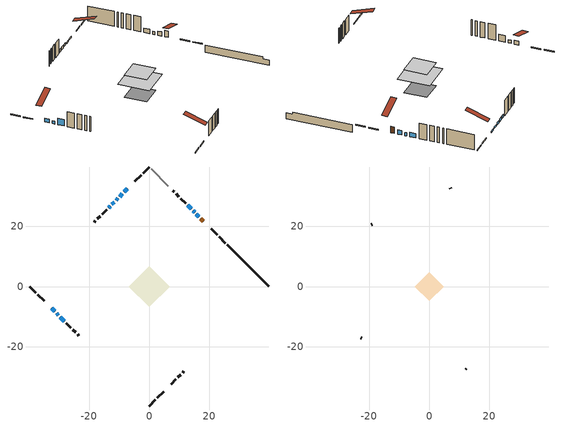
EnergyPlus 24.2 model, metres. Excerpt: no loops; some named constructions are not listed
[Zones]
conditioned space
 floor adiabatic (AdiabaticFloorConstruction): -6.81,0 0,6.81 6.81,0 0,-6.81 z3.05
 floor foundation (Slab1 construction): -4.79,0 0,4.79 4.79,0 0,-4.79 z-1.77
 wall outside (RimJoist1 construction): 0,-39.71 2.04,-37.66 / -39.71,0 -37.66,-2.04 / 0,39.71 -2.04,37.66 / 25.26,14.45 23.21,16.49 z0.61:0.91
 wall outside (RimJoist2 construction): 2.7,-37.01 4.74,-34.97 / -37.01,-2.7 -34.97,-4.74 / -2.7,37.01 -4.74,34.97 / 22.56,17.15 20.52,19.19 z0.61:0.91
 wall outside (AdiabaticWallConstruction 1): 17.97,21.74 17.18,22.53 z0.61:2.64
 wall outside (AdiabaticWallConstruction): 16.53,23.18 15.7,24.01 / 13.96,25.75 12.71,26.99 z0.61:1.96; -7.28,32.42 -8.29,31.42 / -8.95,30.76 -9.81,29.9 z0.61:1.07; -10.47,29.24 -11.02,28.68 z0.61:1.37; -11.68,28.03 -12.38,27.33 z0.61:1.6; -32.42,-7.28 -31.44,-8.27 z0.61:1.81; 15.04,24.66 14.61,25.1 / -13.04,26.67 -13.47,26.24 / -30.78,-8.93 -30.22,-9.49 z0.61:1.58; -29.57,-10.14 -28.24,-11.47 z0.61:2.72
 wall outside (Wall1 construction): 7.29,-32.42 8.84,-30.86 / -27.58,-12.13 -26.02,-13.69 / -14.13,25.58 -15.68,24.02 / 12.06,27.65 10.5,29.21 z0.61:5.49
 wall outside (Wall2 construction): 9.5,-30.21 10.42,-29.28 / -25.36,-14.35 -24.44,-15.27 / -16.34,23.37 -17.26,22.44 / 9.84,29.87 8.92,30.79 z0.61:5.49
 wall outside (Wall3 construction): 11.08,-28.63 11.51,-28.2 / -23.78,-15.93 -23.35,-16.35 / -17.92,21.79 -18.35,21.36 / 8.26,31.45 7.83,31.88 z0.61:5.49
 wall foundation (FoundationWall1 construction): 25.92,13.79,-1.77 25.92,13.79,0.61 38.33,1.38,0.61 38.33,1.38,-0.01 39.71,0,-0.01 39.71,0,-1.77
 wall adiabatic (Wall5 construction): 6.32,33.39 0.66,39.05 z0.61:5.49
 window (WindowConstruction): 16.53,23.18 15.7,24.01 z0.61:1.96
 window (WindowConstruction 9): -7.29,32.42 -8.29,31.42 z0.61:1.07
 window (WindowConstruction 10): -8.95,30.76 -9.81,29.9 z0.61:1.07
 window (WindowConstruction 1): -10.47,29.24 -11.02,28.69 z0.61:1.37
 window (WindowConstruction 2): -11.68,28.03 -12.38,27.33 z0.61:1.6
 window (WindowConstruction 3): -32.42,-7.29 -31.44,-8.27 z0.61:1.8
 window (WindowConstruction 7): 15.04,24.67 14.61,25.1 z0.61:1.58
 window (WindowConstruction 8): -13.04,26.67 -13.47,26.24 z0.61:1.58
 window (WindowConstruction 4): -30.78,-8.93 -30.22,-9.49 z0.61:1.58
 window (WindowConstruction 5): -29.57,-10.14 -28.24,-11.47 z0.61:2.72
 window (WindowConstruction 6): 13.95,25.75 12.72,26.99 z0.61:1.96
 door (Door): 17.97,21.74 17.18,22.53 z0.61:2.64
 ceiling adiabatic (AdiabaticFloorConstruction): 0,-6.81 6.81,0 0,6.81 -6.81,0 z3.05
attic - vented
 floor to conditioned space (Floor1 construction Reversed): -4.81,0 0,4.81 4.81,0 0,-4.81 z5.49
 wall outside (Wall4 construction): 12.17,-27.54 12.37,-27.34 / -22.7,-17.01 -22.49,-17.21 / -19.01,20.7 -19.21,20.5 / 7.18,32.53 6.97,32.74 z0.61:5.49
 roof outside (Roof1 construction): 6.63,-33.08,5.49 1.94,-28.39,7.7 0.71,-29.63,7.7 5.39,-34.32,5.49; -33.08,-6.63,5.49 -28.39,-1.94,7.7 -29.63,-0.71,7.7 -34.32,-5.39,5.49; -6.63,33.08,5.49 -1.94,28.39,7.7 -0.71,29.63,7.7 -5.39,34.32,5.49; 18.63,21.08,5.49 13.94,16.39,7.7 15.18,15.16,7.7 19.86,19.84,5.49
[Material] Roughness=Rough; Thermal Absorptance=0.9
Name | Thickness {m} | Conductivity {W/m-K} | Density {kg/m3} | Specific Heat {J/kg-K} | Solar Absorptance | Visible Absorptance
ceiling loosefill ins | 0.169333 | 0.0480833 | 16.02 | 1046.75 | 0.7 | 0.7
ceiling stud and cavity | 0.1397 | 0.0770264 | 65.682 | 1177.47 | 0.7 | 0.7
gypsum board | 0.0127 | 0.160291 | 801 | 837.4 | 0.6 | 0.6
[Construction]
Floor1 construction: ceiling loosefill ins, ceiling stud and cavity, gypsum board
[Schedule:Day:Interval]
interior lighting schedule day: No, 01:00, 0.108182, 04:00, 0.0901515, 05:00, 0.0991667, 06:00, 0.162273, 07:00, 0.270455, 08:00, 0.342576, 10:00, 0.369621, 11:00, 0.351591, 12:00, 0.333561, 13:00, 0.324545, 14:00, 0.31553, 15:00, 0.333561, 16:00, 0.369621, 17:00, 0.450758, 18:00, 0.585985, 19:00, 0.775303, 20:00, 0.955606, 21:00, 0.991667, 22:00, 0.712197, 23:00, 0.360606, 24:00, 0.162273
interior lighting schedule day 1: No, 01:00, 0.100909, 04:00, 0.0840909, 05:00, 0.0925, 06:00, 0.151364, 07:00, 0.252273, 08:00, 0.319545, 10:00, 0.344773, 11:00, 0.327955, 12:00, 0.311136, 13:00, 0.302727, 14:00, 0.294318, 15:00, 0.311136, 16:00, 0.344773, 17:00, 0.420455, 18:00, 0.546591, 19:00, 0.723182, 20:00, 0.891364, 21:00, 0.925, 22:00, 0.664318, 23:00, 0.336364, 24:00, 0.151364
interior lighting schedule day 2: No, 01:00, 0.0927273, 04:00, 0.0772727, 05:00, 0.085, 06:00, 0.139091, 07:00, 0.231818, 08:00, 0.293636, 10:00, 0.316818, 11:00, 0.301364, 12:00, 0.285909, 13:00, 0.278182, 14:00, 0.270455, 15:00, 0.285909, 16:00, 0.316818, 17:00, 0.386364, 18:00, 0.502273, 19:00, 0.664545, 20:00, 0.819091, 21:00, 0.85, 22:00, 0.610455, 23:00, 0.309091, 24:00, 0.139091
interior lighting schedule day 3: No, 01:00, 0.0845455, 04:00, 0.0704545, 05:00, 0.0775, 06:00, 0.126818, 07:00, 0.211364, 08:00, 0.267727, 10:00, 0.288864, 11:00, 0.274773, 12:00, 0.260682, 13:00, 0.253636, 14:00, 0.246591, 15:00, 0.260682, 16:00, 0.288864, 17:00, 0.352273, 18:00, 0.457955, 19:00, 0.605909, 20:00, 0.746818, 21:00, 0.775, 22:00, 0.556591, 23:00, 0.281818, 24:00, 0.126818
interior lighting schedule day 4: No, 01:00, 0.0763636, 04:00, 0.0636364, 05:00, 0.07, 06:00, 0.114545, 07:00, 0.190909, 08:00, 0.241818, 10:00, 0.260909, 11:00, 0.248182, 12:00, 0.235455, 13:00, 0.229091, 14:00, 0.222727, 15:00, 0.235455, 16:00, 0.260909, 17:00, 0.318182, 18:00, 0.413636, 19:00, 0.547273, 20:00, 0.674545, 21:00, 0.7, 22:00, 0.502727, 23:00, 0.254545, 24:00, 0.114545
interior lighting schedule day 5: No, 01:00, 0.0727273, 04:00, 0.0606061, 05:00, 0.0666667, 06:00, 0.109091, 07:00, 0.181818, 08:00, 0.230303, 10:00, 0.248485, 11:00, 0.236364, 12:00, 0.224242, 13:00, 0.218182, 14:00, 0.212121, 15:00, 0.224242, 16:00, 0.248485, 17:00, 0.30303, 18:00, 0.393939, 19:00, 0.521212, 20:00, 0.642424, 21:00, 0.666667, 22:00, 0.478788, 23:00, 0.242424, 24:00, 0.109091
interior lighting schedule day 6: No, 01:00, 0.0745455, 04:00, 0.0621212, 05:00, 0.0683333, 06:00, 0.111818, 07:00, 0.186364, 08:00, 0.236061, 10:00, 0.254697, 11:00, 0.242273, 12:00, 0.229848, 13:00, 0.223636, 14:00, 0.217424, 15:00, 0.229848, 16:00, 0.254697, 17:00, 0.310606, 18:00, 0.403788, 19:00, 0.534242, 20:00, 0.658485, 21:00, 0.683333, 22:00, 0.490758, 23:00, 0.248485, 24:00, 0.111818
interior lighting schedule day 7: No, 01:00, 0.08, 04:00, 0.0666667, 05:00, 0.0733333, 06:00, 0.12, 07:00, 0.2, 08:00, 0.253333, 10:00, 0.273333, 11:00, 0.26, 12:00, 0.246667, 13:00, 0.24, 14:00, 0.233333, 15:00, 0.246667, 16:00, 0.273333, 17:00, 0.333333, 18:00, 0.433333, 19:00, 0.573333, 20:00, 0.706667, 21:00, 0.733333, 22:00, 0.526667, 23:00, 0.266667, 24:00, 0.12
interior lighting schedule day 8: No, 01:00, 0.0890909, 04:00, 0.0742424, 05:00, 0.0816667, 06:00, 0.133636, 07:00, 0.222727, 08:00, 0.282121, 10:00, 0.304394, 11:00, 0.289545, 12:00, 0.274697, 13:00, 0.267273, 14:00, 0.259848, 15:00, 0.274697, 16:00, 0.304394, 17:00, 0.371212, 18:00, 0.482576, 19:00, 0.638485, 20:00, 0.78697, 21:00, 0.816667, 22:00, 0.586515, 23:00, 0.29697, 24:00, 0.133636
interior lighting schedule day 9: No, 01:00, 0.0972727, 04:00, 0.0810606, 05:00, 0.0891667, 06:00, 0.145909, 07:00, 0.243182, 08:00, 0.30803, 10:00, 0.332348, 11:00, 0.316136, 12:00, 0.299924, 13:00, 0.291818, 14:00, 0.283712, 15:00, 0.299924, 16:00, 0.332348, 17:00, 0.405303, 18:00, 0.526894, 19:00, 0.697121, 20:00, 0.859242, 21:00, 0.891667, 22:00, 0.640379, 23:00, 0.324242, 24:00, 0.145909
interior lighting schedule day 10: No, 01:00, 0.105455, 04:00, 0.0878788, 05:00, 0.0966667, 06:00, 0.158182, 07:00, 0.263636, 08:00, 0.333939, 10:00, 0.360303, 11:00, 0.342727, 12:00, 0.325152, 13:00, 0.316364, 14:00, 0.307576, 15:00, 0.325152, 16:00, 0.360303, 17:00, 0.439394, 18:00, 0.571212, 19:00, 0.755758, 20:00, 0.931515, 21:00, 0.966667, 22:00, 0.694242, 23:00, 0.351515, 24:00, 0.158182
interior lighting schedule day 11: No, 01:00, 0.109091, 04:00, 0.0909091, 05:00, 0.1, 06:00, 0.163636, 07:00, 0.272727, 08:00, 0.345455, 10:00, 0.372727, 11:00, 0.354545, 12:00, 0.336364, 13:00, 0.327273, 14:00, 0.318182, 15:00, 0.336364, 16:00, 0.372727, 17:00, 0.454545, 18:00, 0.590909, 19:00, 0.781818, 20:00, 0.963636, 21:00, 1, 22:00, 0.718182, 23:00, 0.363636, 24:00, 0.163636
interior lighting schedule default day; occupants schedule default day; clothes dryer schedule default day; cooking range schedule default day; mech vent bath fan 0 schedule default day; mech vent bath fan 1 schedule default day; mech vent range fan 0 schedule default day; misc plug loads schedule default day; general water use schedule default day; heating setpoint default day; cooling setpoint default day; clothes dryer exhaust 0 schedule default day; cooling season schedule day; cooling season schedule day 2; cooling season schedule default day; exterior lighting schedule default day; natural vent schedule default day: No, 24:00, 0
occupants schedule day: No, 05:00, 0.426829, 06:00, 0.719512, 07:00, 1, 08:00, 0.670732, 09:00, 0.329268, 14:00, 0.170732, 15:00, 0.231707, 16:00, 0.329268, 17:00, 0.5, 18:00, 0.670732, 19:00, 0.829268, 21:00, 1, 22:00, 0.853659, 23:00, 0.646341, 24:00, 0.426829
clothes dryer schedule day; clothes dryer exhaust 0 schedule day: No, 01:00, 0.123457, 02:00, 0.0740741, 03:00, 0.0493827, 04:00, 0.0246914, 05:00, 0.0493827, 06:00, 0.0740741, 07:00, 0.197531, 08:00, 0.395062, 09:00, 0.592593, 10:00, 0.839506, 11:00, 0.962963, 12:00, 1, 13:00, 0.91358, 14:00, 0.82716, 15:00, 0.716049, 16:00, 0.753086, 17:00, 0.679012, 18:00, 0.666667, 20:00, 0.62963, 21:00, 0.641975, 22:00, 0.666667, 23:00, 0.54321, 24:00, 0.296296
cooking range schedule day: No, 05:00, 0.0597015, 06:00, 0.11194, 07:00, 0.171642, 08:00, 0.291045, 11:00, 0.343284, 12:00, 0.402985, 13:00, 0.462687, 14:00, 0.343284, 15:00, 0.291045, 16:00, 0.402985, 17:00, 0.567164, 18:00, 1, 19:00, 0.850746, 20:00, 0.432836, 21:00, 0.291045, 22:00, 0.231343, 23:00, 0.171642, 24:00, 0.11194
mech vent bath fan 0 schedule day; mech vent bath fan 1 schedule day: No, 07:00, 0, 08:00, 1, 09:00, 0.2, 24:00, 0
mech vent range fan 0 schedule day: No, 18:00, 0, 19:00, 1, 20:00, 0.2, 24:00, 0
misc plug loads schedule day: No, 06:00, 0.705882, 07:00, 0.745098, 08:00, 0.803922, 15:00, 0.823529, 16:00, 0.862745, 17:00, 0.921569, 18:00, 0.980392, 19:00, 1, 20:00, 0.980392, 21:00, 0.941176, 22:00, 0.862745, 23:00, 0.784314, 24:00, 0.72549
general water use schedule day: No, 01:00, 0.315068, 03:00, 0.287671, 04:00, 0.342466, 05:00, 0.369863, 06:00, 0.520548, 07:00, 0.60274, 08:00, 0.534247, 10:00, 0.506849, 11:00, 0.465753, 14:00, 0.479452, 15:00, 0.534247, 16:00, 0.589041, 17:00, 0.69863, 18:00, 0.876712, 19:00, 0.890411, 20:00, 0.986301, 21:00, 1, 22:00, 0.863014, 23:00, 0.616438, 24:00, 0.465753
heating setpoint day: No, 07:00, 18, 23:00, 21, 24:00, 18
cooling setpoint day: No, 24:00, 25
cooling season schedule day 1: No, 24:00, 1
exterior lighting schedule day: No, 01:00, 0.566667, 03:00, 0.524167, 05:00, 0.495833, 06:00, 0.5525, 07:00, 0.623333, 08:00, 0.580833, 09:00, 0.439167, 10:00, 0.354167, 12:00, 0.34, 13:00, 0.354167, 14:00, 0.396667, 15:00, 0.425, 16:00, 0.495833, 17:00, 0.623333, 18:00, 0.793333, 19:00, 0.906667, 20:00, 0.963333, 21:00, 0.991667, 22:00, 0.920833, 23:00, 0.793333, 24:00, 0.665833
exterior lighting schedule day 1: No, 01:00, 0.528571, 03:00, 0.488929, 05:00, 0.4625, 06:00, 0.515357, 07:00, 0.581429, 08:00, 0.541786, 09:00, 0.409643, 10:00, 0.330357, 12:00, 0.317143, 13:00, 0.330357, 14:00, 0.37, 15:00, 0.396429, 16:00, 0.4625, 17:00, 0.581429, 18:00, 0.74, 19:00, 0.845714, 20:00, 0.898571, 21:00, 0.925, 22:00, 0.858929, 23:00, 0.74, 24:00, 0.621071
exterior lighting schedule day 10: No, 01:00, 0.552381, 03:00, 0.510952, 05:00, 0.483333, 06:00, 0.538571, 07:00, 0.607619, 08:00, 0.56619, 09:00, 0.428095, 10:00, 0.345238, 12:00, 0.331429, 13:00, 0.345238, 14:00, 0.386667, 15:00, 0.414286, 16:00, 0.483333, 17:00, 0.607619, 18:00, 0.773333, 19:00, 0.88381, 20:00, 0.939048, 21:00, 0.966667, 22:00, 0.897619, 23:00, 0.773333, 24:00, 0.649048
exterior lighting schedule day 11: No, 01:00, 0.571429, 03:00, 0.528571, 05:00, 0.5, 06:00, 0.557143, 07:00, 0.628571, 08:00, 0.585714, 09:00, 0.442857, 10:00, 0.357143, 12:00, 0.342857, 13:00, 0.357143, 14:00, 0.4, 15:00, 0.428571, 16:00, 0.5, 17:00, 0.628571, 18:00, 0.8, 19:00, 0.914286, 20:00, 0.971429, 21:00, 1, 22:00, 0.928571, 23:00, 0.8, 24:00, 0.671429
exterior lighting schedule day 2: No, 01:00, 0.485714, 03:00, 0.449286, 05:00, 0.425, 06:00, 0.473571, 07:00, 0.534286, 08:00, 0.497857, 09:00, 0.376429, 10:00, 0.303571, 12:00, 0.291429, 13:00, 0.303571, 14:00, 0.34, 15:00, 0.364286, 16:00, 0.425, 17:00, 0.534286, 18:00, 0.68, 19:00, 0.777143, 20:00, 0.825714, 21:00, 0.85, 22:00, 0.789286, 23:00, 0.68, 24:00, 0.570714
exterior lighting schedule day 3: No, 01:00, 0.442857, 03:00, 0.409643, 05:00, 0.3875, 06:00, 0.431786, 07:00, 0.487143, 08:00, 0.453929, 09:00, 0.343214, 10:00, 0.276786, 12:00, 0.265714, 13:00, 0.276786, 14:00, 0.31, 15:00, 0.332143, 16:00, 0.3875, 17:00, 0.487143, 18:00, 0.62, 19:00, 0.708571, 20:00, 0.752857, 21:00, 0.775, 22:00, 0.719643, 23:00, 0.62, 24:00, 0.520357
exterior lighting schedule day 4: No, 01:00, 0.4, 03:00, 0.37, 05:00, 0.35, 06:00, 0.39, 07:00, 0.44, 08:00, 0.41, 09:00, 0.31, 10:00, 0.25, 12:00, 0.24, 13:00, 0.25, 14:00, 0.28, 15:00, 0.3, 16:00, 0.35, 17:00, 0.44, 18:00, 0.56, 19:00, 0.64, 20:00, 0.68, 21:00, 0.7, 22:00, 0.65, 23:00, 0.56, 24:00, 0.47
exterior lighting schedule day 5: No, 01:00, 0.380952, 03:00, 0.352381, 05:00, 0.333333, 06:00, 0.371429, 07:00, 0.419048, 08:00, 0.390476, 09:00, 0.295238, 10:00, 0.238095, 12:00, 0.228571, 13:00, 0.238095, 14:00, 0.266667, 15:00, 0.285714, 16:00, 0.333333, 17:00, 0.419048, 18:00, 0.533333, 19:00, 0.609524, 20:00, 0.647619, 21:00, 0.666667, 22:00, 0.619048, 23:00, 0.533333, 24:00, 0.447619
exterior lighting schedule day 6: No, 01:00, 0.390476, 03:00, 0.36119, 05:00, 0.341667, 06:00, 0.380714, 07:00, 0.429524, 08:00, 0.400238, 09:00, 0.302619, 10:00, 0.244048, 12:00, 0.234286, 13:00, 0.244048, 14:00, 0.273333, 15:00, 0.292857, 16:00, 0.341667, 17:00, 0.429524, 18:00, 0.546667, 19:00, 0.624762, 20:00, 0.66381, 21:00, 0.683333, 22:00, 0.634524, 23:00, 0.546667, 24:00, 0.45881
exterior lighting schedule day 7: No, 01:00, 0.419048, 03:00, 0.387619, 05:00, 0.366667, 06:00, 0.408571, 07:00, 0.460952, 08:00, 0.429524, 09:00, 0.324762, 10:00, 0.261905, 12:00, 0.251429, 13:00, 0.261905, 14:00, 0.293333, 15:00, 0.314286, 16:00, 0.366667, 17:00, 0.460952, 18:00, 0.586667, 19:00, 0.670476, 20:00, 0.712381, 21:00, 0.733333, 22:00, 0.680952, 23:00, 0.586667, 24:00, 0.492381
exterior lighting schedule day 8: No, 01:00, 0.466667, 03:00, 0.431667, 05:00, 0.408333, 06:00, 0.455, 07:00, 0.513333, 08:00, 0.478333, 09:00, 0.361667, 10:00, 0.291667, 12:00, 0.28, 13:00, 0.291667, 14:00, 0.326667, 15:00, 0.35, 16:00, 0.408333, 17:00, 0.513333, 18:00, 0.653333, 19:00, 0.746667, 20:00, 0.793333, 21:00, 0.816667, 22:00, 0.758333, 23:00, 0.653333, 24:00, 0.548333
exterior lighting schedule day 9: No, 01:00, 0.509524, 03:00, 0.47131, 05:00, 0.445833, 06:00, 0.496786, 07:00, 0.560476, 08:00, 0.522262, 09:00, 0.394881, 10:00, 0.318452, 12:00, 0.305714, 13:00, 0.318452, 14:00, 0.356667, 15:00, 0.382143, 16:00, 0.445833, 17:00, 0.560476, 18:00, 0.713333, 19:00, 0.815238, 20:00, 0.86619, 21:00, 0.891667, 22:00, 0.827976, 23:00, 0.713333, 24:00, 0.59869
[Schedule:Week:Daily]
heating setpoint Week Rule - Jan1-Dec31: heating setpoint day, heating setpoint day, heating setpoint day, heating setpoint day, heating setpoint day, heating setpoint day, heating setpoint day, heating setpoint default day, heating setpoint default day, heating setpoint default day, heating setpoint default day, heating setpoint default day
cooling setpoint Week Rule - Jan1-Dec31: cooling setpoint day, cooling setpoint day, cooling setpoint day, cooling setpoint day, cooling setpoint day, cooling setpoint day, cooling setpoint day, cooling setpoint default day, cooling setpoint default day, cooling setpoint default day, cooling setpoint default day, cooling setpoint default day
clothes dryer exhaust 0 schedule Week Rule - Jan1-Dec31: clothes dryer exhaust 0 schedule day, clothes dryer exhaust 0 schedule day, clothes dryer exhaust 0 schedule day, clothes dryer exhaust 0 schedule day, clothes dryer exhaust 0 schedule day, clothes dryer exhaust 0 schedule day, clothes dryer exhaust 0 schedule day, clothes dryer exhaust 0 schedule default day, clothes dryer exhaust 0 schedule default day, clothes dryer exhaust 0 schedule default day, clothes dryer exhaust 0 schedule default day, clothes dryer exhaust 0 schedule default day
cooling season schedule Week Rule - Jan1-May26: cooling season schedule day, cooling season schedule day, cooling season schedule day, cooling season schedule day, cooling season schedule day, cooling season schedule day, cooling season schedule day, cooling season schedule default day, cooling season schedule default day, cooling season schedule default day, cooling season schedule default day, cooling season schedule default day
cooling season schedule Week Rule - May27-Jun2: cooling season schedule day, cooling season schedule day, cooling season schedule day, cooling season schedule day, cooling season schedule day, cooling season schedule day 1, cooling season schedule day 1, cooling season schedule default day, cooling season schedule default day, cooling season schedule default day, cooling season schedule default day, cooling season schedule default day
cooling season schedule Week Rule - Jun3-Sep29: cooling season schedule day 1, cooling season schedule day 1, cooling season schedule day 1, cooling season schedule day 1, cooling season schedule day 1, cooling season schedule day 1, cooling season schedule day 1, cooling season schedule default day, cooling season schedule default day, cooling season schedule default day, cooling season schedule default day, cooling season schedule default day
cooling season schedule Week Rule - Sep30-Oct6: cooling season schedule day 1, cooling season schedule day 2, cooling season schedule day 2, cooling season schedule day 2, cooling season schedule day 2, cooling season schedule day 2, cooling season schedule day 2, cooling season schedule default day, cooling season schedule default day, cooling season schedule default day, cooling season schedule default day, cooling season schedule default day
cooling season schedule Week Rule - Oct7-Dec31: cooling season schedule day 2, cooling season schedule day 2, cooling season schedule day 2, cooling season schedule day 2, cooling season schedule day 2, cooling season schedule day 2, cooling season schedule day 2, cooling season schedule default day, cooling season schedule default day, cooling season schedule default day, cooling season schedule default day, cooling season schedule default day
exterior lighting schedule Week Rule - Jul29-Aug4: exterior lighting schedule day 6, exterior lighting schedule day 6, exterior lighting schedule day 6, exterior lighting schedule day 7, exterior lighting schedule day 7, exterior lighting schedule day 7, exterior lighting schedule day 7, exterior lighting schedule default day, exterior lighting schedule default day, exterior lighting schedule default day, exterior lighting schedule default day, exterior lighting schedule default day
exterior lighting schedule Week Rule - Aug5-Aug25: exterior lighting schedule day 7, exterior lighting schedule day 7, exterior lighting schedule day 7, exterior lighting schedule day 7, exterior lighting schedule day 7, exterior lighting schedule day 7, exterior lighting schedule day 7, exterior lighting schedule default day, exterior lighting schedule default day, exterior lighting schedule default day, exterior lighting schedule default day, exterior lighting schedule default day
exterior lighting schedule Week Rule - Aug26-Sep1: exterior lighting schedule day 7, exterior lighting schedule day 7, exterior lighting schedule day 7, exterior lighting schedule day 7, exterior lighting schedule day 7, exterior lighting schedule day 7, exterior lighting schedule day 8, exterior lighting schedule default day, exterior lighting schedule default day, exterior lighting schedule default day, exterior lighting schedule default day, exterior lighting schedule default day
exterior lighting schedule Week Rule - Sep2-Sep29: exterior lighting schedule day 8, exterior lighting schedule day 8, exterior lighting schedule day 8, exterior lighting schedule day 8, exterior lighting schedule day 8, exterior lighting schedule day 8, exterior lighting schedule day 8, exterior lighting schedule default day, exterior lighting schedule default day, exterior lighting schedule default day, exterior lighting schedule default day, exterior lighting schedule default day
exterior lighting schedule Week Rule - Sep30-Oct6: exterior lighting schedule day 8, exterior lighting schedule day 9, exterior lighting schedule day 9, exterior lighting schedule day 9, exterior lighting schedule day 9, exterior lighting schedule day 9, exterior lighting schedule day 9, exterior lighting schedule default day, exterior lighting schedule default day, exterior lighting schedule default day, exterior lighting schedule default day, exterior lighting schedule default day
exterior lighting schedule Week Rule - Oct7-Oct27: exterior lighting schedule day 9, exterior lighting schedule day 9, exterior lighting schedule day 9, exterior lighting schedule day 9, exterior lighting schedule day 9, exterior lighting schedule day 9, exterior lighting schedule day 9, exterior lighting schedule default day, exterior lighting schedule default day, exterior lighting schedule default day, exterior lighting schedule default day, exterior lighting schedule default day
exterior lighting schedule Week Rule - Oct28-Nov3: exterior lighting schedule day 9, exterior lighting schedule day 9, exterior lighting schedule day 9, exterior lighting schedule day 9, exterior lighting schedule day 10, exterior lighting schedule day 10, exterior lighting schedule day 10, exterior lighting schedule default day, exterior lighting schedule default day, exterior lighting schedule default day, exterior lighting schedule default day, exterior lighting schedule default day
exterior lighting schedule Week Rule - Nov4-Nov24: exterior lighting schedule day 10, exterior lighting schedule day 10, exterior lighting schedule day 10, exterior lighting schedule day 10, exterior lighting schedule day 10, exterior lighting schedule day 10, exterior lighting schedule day 10, exterior lighting schedule default day, exterior lighting schedule default day, exterior lighting schedule default day, exterior lighting schedule default day, exterior lighting schedule default day
exterior lighting schedule Week Rule - Nov25-Dec1: exterior lighting schedule day 10, exterior lighting schedule day 10, exterior lighting schedule day 10, exterior lighting schedule day 10, exterior lighting schedule day 10, exterior lighting schedule day 10, exterior lighting schedule day 11, exterior lighting schedule default day, exterior lighting schedule default day, exterior lighting schedule default day, exterior lighting schedule default day, exterior lighting schedule default day
exterior lighting schedule Week Rule - Dec2-Dec31: exterior lighting schedule day 11, exterior lighting schedule day 11, exterior lighting schedule day 11, exterior lighting schedule day 11, exterior lighting schedule day 11, exterior lighting schedule day 11, exterior lighting schedule day 11, exterior lighting schedule default day, exterior lighting schedule default day, exterior lighting schedule default day, exterior lighting schedule default day, exterior lighting schedule default day
natural vent schedule Week Rule - Jan1-Dec31: natural vent schedule default day, natural vent schedule default day, natural vent schedule default day, natural vent schedule default day, natural vent schedule default day, natural vent schedule default day, natural vent schedule default day, natural vent schedule default day, natural vent schedule default day, natural vent schedule default day, natural vent schedule default day, natural vent schedule default day
[Schedule:Year]
heating setpoint: heating setpoint Week Rule - Jan1-Dec31, 1, 1, 12, 31
natural vent schedule: natural vent schedule Week Rule - Jan1-Dec31, 1, 1, 12, 31
